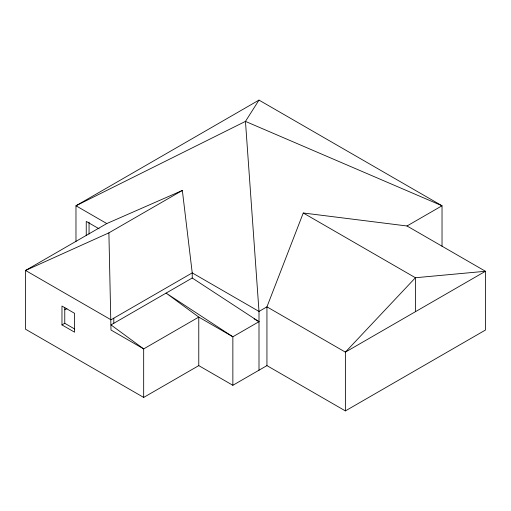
<?xml version="1.0" encoding="UTF-8"?>
<svg xmlns="http://www.w3.org/2000/svg" width="511" height="511" viewBox="0 0 511 511"><rect width="100%" height="100%" fill="white"/><g stroke="black" fill="none" stroke-linecap="round" stroke-linejoin="round"><path stroke-width="0.77" d="M303.259 212.985L266.94 306.849L266.94 365.62L345.379 410.901L485.45 330.036L485.45 271.271L407.012 225.983L303.259 212.985L415.417 277.741L485.45 271.271L345.379 352.136L266.94 306.849L259 311.435L192.232 272.887L182.344 190.45L106.793 223.556L25.55 270.46L25.55 329.225L143.674 397.424L198.773 365.62L232.856 385.294L266.94 365.62M442.028 246.264L442.028 205.767L259 100.099L245.459 121.388L75.973 205.767L75.973 241.499M259 100.099L75.973 205.767L106.793 223.556M232.856 385.294L232.856 336.775L166.088 293.103L198.773 317.095L232.856 336.775L259 321.681L192.232 278.01L192.232 272.887L110.996 319.79L25.55 270.46L108.894 232.856L182.344 190.45M64.865 309.762L66.935 308.567M61.972 324.913L74.574 332.188L74.574 313.32L61.972 306.044L61.972 324.913L64.769 323.297L74.721 329.039M192.232 278.01L110.996 324.913L143.674 348.904L143.674 397.424M407.012 225.983L442.028 205.767L245.459 121.388L259 311.435L259 370.2M99.108 228.826L86.25 221.397L86.25 235.648M254.139 318.87L259 321.681M108.894 232.856L110.996 330.036L143.674 348.904L198.773 317.095L198.773 365.62M415.417 311.704L415.417 277.741L345.379 352.136L345.379 410.901M113.793 318.174L113.793 323.297M89.048 222.157L89.048 234.032M64.769 307.571L64.769 323.297"/></g></svg>
